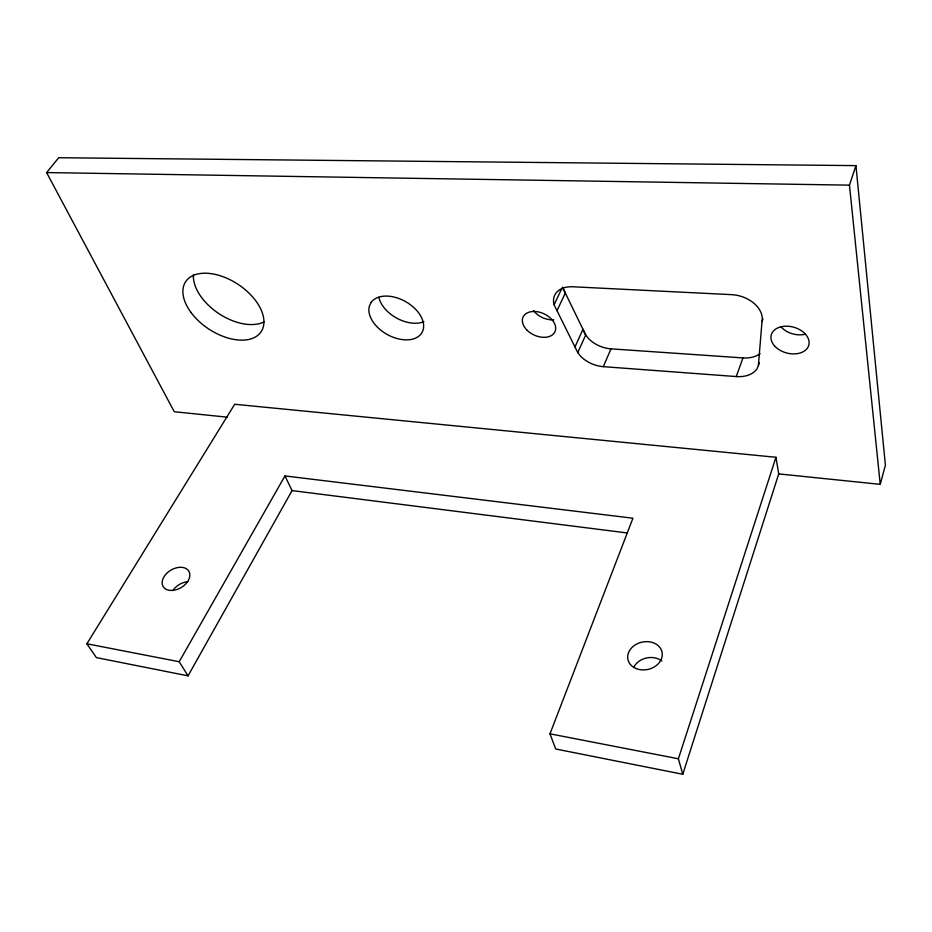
<?xml version="1.0" encoding="UTF-8"?>
<svg xmlns="http://www.w3.org/2000/svg" width="932" height="932" viewBox="0 0 932 932"><rect width="100%" height="100%" fill="white"/><g stroke="black" fill="none" stroke-linecap="round" stroke-linejoin="round"><path stroke-width="1.4" d="M561.845 288.407L554.086 304.787L577.77 352.611L580.589 356.21A25.315 16.858 22.5 0 0 603.307 366.66L736.257 376.563A26.76 18.081 17.5 0 0 756.982 368.862L758.403 365.461L762.003 321.528L762.97 318.826M778.721 473.899L682.772 774.271L555.693 748.99L549.985 733.822L632.933 518.215L284.959 475.937L292.065 490.593L188.043 675.84L96.38 657.608L86.897 643.779L234.713 404.267L775.948 457.274L778.721 473.899L880.239 484.349L885.4 465.15L855.937 165.616L58.704 157.729L46.6 172.571L174.261 411.723L227.455 417.198M682.772 774.271L678.391 758.776L775.948 457.274M880.239 484.349L849.46 185.142L855.937 165.616M758.403 365.461L759.347 362.781M736.257 376.563L742.944 357.911A26.492 18.151 17.2 0 0 760.081 353.682M603.307 366.66L610.996 348.848L742.944 357.911M577.77 352.611L585.715 334.926L562.439 287.138L565.316 293.032L556.998 310.682M574.974 346.96L582.966 329.287L585.016 334.017L588.488 338.526A25.071 16.939 22.4 0 0 610.996 348.848M188.043 675.84L179.189 661.732L284.959 475.937M46.6 172.571L849.46 185.142M292.065 490.593L627.12 532.941M86.897 643.779L179.189 661.732M549.985 733.822L678.391 758.776M553.701 319.781A17.393 11.778 24.7 0 1 533.512 310.519M805.33 334.204A19.269 13.421 14.8 0 1 781.156 327.027M423.932 321.715A29.3 18.955 29.4 0 1 396.904 318.243A29.3 18.955 29.4 0 1 378.8 297.32M263.954 321.983A44.887 26.9 33.6 0 1 218.321 313.245A44.887 26.9 33.6 0 1 193.46 274.474M554.086 304.787A25.805 17.638 23.6 0 1 572.865 286.776L731.655 294.652A27.506 19.176 17.3 0 1 762.003 321.528M173.177 590.131A14.807 10.135 -31.1 0 1 187.798 581.673M633.609 667.557A17.254 13.933 -12.1 0 1 661.825 660.939M371.227 302.236L369.445 305.894A29.579 18.838 29.3 0 0 402.566 339.632A29.579 18.838 29.3 0 0 417.757 311.731A29.579 18.838 29.3 0 0 371.798 301.572L371.227 302.236M190.862 312.267A45.272 26.702 33.5 0 0 260.622 332.433A45.272 26.702 33.5 0 0 218.764 275.301A45.272 26.702 33.5 0 0 190.862 312.267M526.731 329.87A17.568 11.72 24.8 0 0 554.924 331.827A17.568 11.72 24.8 0 0 535.387 311.509A17.568 11.72 24.8 0 0 526.731 329.87M774.48 345.819A19.467 13.374 15.2 0 0 807.415 348.102A19.467 13.374 15.2 0 0 788.169 326.247A19.467 13.374 15.2 0 0 774.48 345.819M172.676 590.41A14.959 10.112 -30.9 0 0 189.301 572.143A14.959 10.112 -30.9 0 0 166.024 574.077A14.959 10.112 -30.9 0 0 172.676 590.41M636.043 668.524A17.452 13.957 -12.5 0 0 662.279 654.707A17.452 13.957 -12.5 0 0 636.614 644.094A17.452 13.957 -12.5 0 0 636.043 668.524"/></g></svg>
